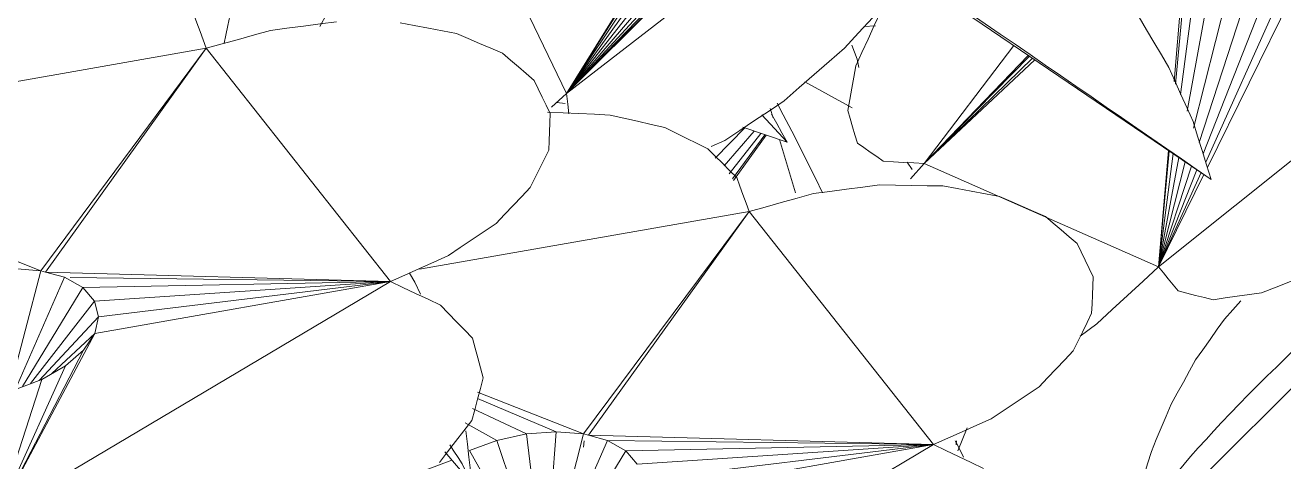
# Model space of a CAD drawing. Header units: metres. Extents: x 10.2 to 20.8, y -0.2 to 6.6.
# Drawn here: x 14.7141 to 14.8054, y 2.6539 to 2.6856 of the extents above; entities that cross this region are included whole.
import ezdxf

# ---------------------------------------------------------------- set-up
doc = ezdxf.new("R2010")
doc.units = ezdxf.units.M
doc.layers.add('Importações nas famílias', color=250, linetype='Continuous', lineweight=5)
doc.layers.add('Vegetação', color=7, linetype='Continuous', lineweight=5)

# ---------------------------------------------------------------- blocks, each defined once
blk = doc.blocks.new('Planta_pergolado_12200 - plantas pergolado_skp_Component_12-V4394-Corte 3')
at = {"layer": 'Importações nas famílias'}
for p, q in [((14.736458, 2.696003), (14.737286, 2.69607)), ((14.736934, 2.687892), (14.728594, 2.690666)), ((14.769381, 2.677101), (14.76616, 2.678172))]:
    blk.add_line(p, q, dxfattribs=at)
at = {"layer": 'Importações nas famílias', "flags": 128}
for points in [[(14.737286, 2.69607), (14.738208, 2.695972), (14.73913, 2.695874), (14.740051, 2.695775), (14.740973, 2.695677)], [(14.767555, 2.679072), (14.768467, 2.678088), (14.769381, 2.677101)], [(14.769381, 2.677101), (14.769007, 2.677776), (14.768633, 2.678451), (14.768259, 2.679126)]]:
    blk.add_lwpolyline(points, dxfattribs=at)
blk = doc.blocks.new('Planta_pergolado_12200 - plantas pergolado_skp_Component_12-V4395-Corte 3')
at = {"layer": 'Importações nas famílias'}
for p, q in [((14.774072, 2.684145), (14.774465, 2.683129)), ((14.774465, 2.683129), (14.774578, 2.682516)), ((14.77411, 2.679577), (14.770673, 2.681479))]:
    blk.add_line(p, q, dxfattribs=at)
blk = doc.blocks.new('Planta_pergolado_12200 - plantas pergolado_skp_Component_16-V4397-Corte 3')
for name in ['Planta_pergolado_12200 - plantas pergolado_skp_Component_12-V4394-Corte 3', 'Planta_pergolado_12200 - plantas pergolado_skp_Component_12-V4395-Corte 3']:
    blk.add_blockref(name, (0, 0))
blk = doc.blocks.new('Planta_pergolado_12200 - plantas pergolado_skp_-V4413-Corte 3')
blk.add_blockref('Planta_pergolado_12200 - plantas pergolado_skp_Component_16-V4397-Corte 3', (0, 0))
blk = doc.blocks.new('Planta_pergolado_12200 - plantas pergolado_skp_-V4414-Corte 3')
blk.add_blockref('Planta_pergolado_12200 - plantas pergolado_skp_-V4413-Corte 3', (0, 0))
blk = doc.blocks.new('Planta_pergolado_12200 - plantas pergolado_skp_-V4514-Corte 3')
blk.add_blockref('Planta_pergolado_12200 - plantas pergolado_skp_-V4414-Corte 3', (0, 0))
blk = doc.blocks.new('Planta_pergolado_12200 - plantas pergolado_skp_Component_12-V4880-Corte 3')
at = {"layer": 'Importações nas famílias'}
for p, q in [((14.822373, 2.675608), (14.799053, 2.652325)), ((14.795184, 2.648461), (14.794017, 2.647296)), ((14.794195, 2.648232), (14.794017, 2.647296))]:
    blk.add_line(p, q, dxfattribs=at)
at = {"layer": 'Importações nas famílias', "flags": 128}
for points in [[(14.822373, 2.675608), (14.821495, 2.675489), (14.820616, 2.67537), (14.819737, 2.675251), (14.818859, 2.675132)], [(14.819189, 2.673203), (14.819985, 2.673804), (14.820781, 2.674405), (14.821577, 2.675007), (14.822373, 2.675608)], [(14.815916, 2.670596), (14.816734, 2.671248), (14.817552, 2.671899), (14.818371, 2.672551), (14.819189, 2.673203)], [(14.812633, 2.667848), (14.813454, 2.668535), (14.814274, 2.669222), (14.815095, 2.669909), (14.815916, 2.670596)], [(14.809415, 2.665024), (14.81022, 2.66573), (14.811024, 2.666436), (14.811828, 2.667142), (14.812633, 2.667848)], [(14.802306, 2.665591), (14.801709, 2.664922), (14.801112, 2.664253)], [(14.806339, 2.662189), (14.807108, 2.662898), (14.807877, 2.663606), (14.808646, 2.664315), (14.809415, 2.665024)], [(14.801112, 2.664253), (14.800589, 2.663512), (14.800065, 2.662772), (14.799542, 2.662031), (14.799019, 2.661291)], [(14.803477, 2.659411), (14.804193, 2.660106), (14.804908, 2.6608), (14.805624, 2.661495), (14.806339, 2.662189)], [(14.799019, 2.661291), (14.798575, 2.660488), (14.798132, 2.659684), (14.797688, 2.658881), (14.797245, 2.658078)], [(14.800896, 2.656754), (14.801541, 2.657418), (14.802186, 2.658083), (14.802832, 2.658747), (14.803477, 2.659411)], [(14.797245, 2.658078), (14.796886, 2.65722), (14.796527, 2.656363), (14.796169, 2.655506), (14.79581, 2.654648)], [(14.798656, 2.654281), (14.799216, 2.6549), (14.799776, 2.655518), (14.800336, 2.656136), (14.800896, 2.656754)], [(14.79581, 2.654648), (14.79554, 2.653747), (14.79527, 2.652845), (14.795223, 2.652688)], [(14.797271, 2.652608), (14.797733, 2.653166), (14.798194, 2.653724), (14.798656, 2.654281)], [(14.794017, 2.647296), (14.794128, 2.647601), (14.79424, 2.647906), (14.794351, 2.648211), (14.794463, 2.648516)]]:
    blk.add_lwpolyline(points, dxfattribs=at)
blk = doc.blocks.new('Planta_pergolado_12200 - plantas pergolado_skp_Component_12-V4881-Corte 3')
at = {"layer": 'Importações nas famílias'}
for p, q in [((14.782442, 2.656369), (14.781771, 2.654698)), ((14.781651, 2.655131), (14.781681, 2.655415))]:
    blk.add_line(p, q, dxfattribs=at)
blk = doc.blocks.new('Planta_pergolado_12200 - plantas pergolado_skp_Component_17-V4883-Corte 3')
at = {"layer": 'Importações nas famílias'}
for p, q in [((14.774942, 2.685492), (14.775801, 2.685547)), ((14.766308, 2.678123), (14.764151, 2.675933)), ((14.766984, 2.677898), (14.764804, 2.67538)), ((14.76748, 2.677733), (14.765186, 2.674801)), ((14.767777, 2.677634), (14.765428, 2.674433)), ((14.767868, 2.677604), (14.765504, 2.674318))]:
    blk.add_line(p, q, dxfattribs=at)
blk = doc.blocks.new('Planta_pergolado_12200 - plantas pergolado_skp_Component_16-V4884-Corte 3')
for name in ['Planta_pergolado_12200 - plantas pergolado_skp_Component_17-V4883-Corte 3', 'Planta_pergolado_12200 - plantas pergolado_skp_Component_12-V4880-Corte 3', 'Planta_pergolado_12200 - plantas pergolado_skp_Component_12-V4881-Corte 3']:
    blk.add_blockref(name, (0, 0))
blk = doc.blocks.new('Planta_pergolado_12200 - plantas pergolado_skp_-V4995-Corte 3')
blk.add_blockref('Planta_pergolado_12200 - plantas pergolado_skp_Component_16-V4884-Corte 3', (0, 0))
blk = doc.blocks.new('Planta_pergolado_12200 - plantas pergolado_skp_Component_12-V5022-Corte 3')
at = {"layer": 'Importações nas famílias'}
for p, q in [((14.716129, 2.692677), (14.716955, 2.690738)), ((14.717127, 2.6926), (14.717377, 2.691998))]:
    blk.add_line(p, q, dxfattribs=at)
at = {"layer": 'Importações nas famílias', "flags": 128}
for points in [[(14.725003, 2.696506), (14.724381, 2.69695), (14.723759, 2.697394), (14.723136, 2.697838)], [(14.726943, 2.694431), (14.726458, 2.694949), (14.725973, 2.695468), (14.725488, 2.695987), (14.725003, 2.696506)], [(14.72829, 2.692104), (14.727953, 2.692685), (14.727617, 2.693267), (14.72728, 2.693849), (14.726943, 2.694431)], [(14.717377, 2.691998), (14.717644, 2.691322), (14.717911, 2.690645)], [(14.729011, 2.68958), (14.728831, 2.690211), (14.72865, 2.690842), (14.72847, 2.691473), (14.72829, 2.692104)], [(14.729089, 2.686919), (14.729069, 2.687585), (14.72905, 2.68825), (14.72903, 2.688915), (14.729011, 2.68958)], [(14.72854, 2.684267), (14.728665, 2.684868), (14.728806, 2.685551), (14.728948, 2.686235), (14.729089, 2.686919)]]:
    blk.add_lwpolyline(points, dxfattribs=at)
blk = doc.blocks.new('Planta_pergolado_12200 - plantas pergolado_skp_Component_12-V5025-Corte 3')
at = {"layer": 'Importações nas famílias'}
for p, q in [((14.781774, 2.65509), (14.781576, 2.655415)), ((14.782174, 2.654233), (14.781774, 2.65509)), ((14.785922, 2.640466), (14.783929, 2.642774))]:
    blk.add_line(p, q, dxfattribs=at)
at = {"layer": 'Importações nas famílias', "flags": 128}
for points in [[(14.785922, 2.640466), (14.785806, 2.641427), (14.785691, 2.642388), (14.785576, 2.643348), (14.785461, 2.644309)], [(14.784311, 2.643297), (14.784602, 2.642834), (14.784894, 2.642371), (14.785185, 2.641908)], [(14.785185, 2.641908), (14.785369, 2.641548), (14.785553, 2.641187), (14.785737, 2.640827), (14.785922, 2.640466)]]:
    blk.add_lwpolyline(points, dxfattribs=at)
blk = doc.blocks.new('Planta_pergolado_12200 - plantas pergolado_skp_Component_17-V5026-Corte 3')
at = {"layer": 'Importações nas famílias'}
for p, q in [((14.766628, 2.672063), (14.742705, 2.667874)), ((14.754621, 2.65592), (14.766628, 2.672063)), ((14.766628, 2.672063), (14.754967, 2.655825)), ((14.779992, 2.655143), (14.766628, 2.672063)), ((14.746919, 2.658483), (14.752617, 2.656083)), ((14.746923, 2.65895), (14.754621, 2.65592)), ((14.750471, 2.655924), (14.746568, 2.65777)), ((14.748327, 2.655455), (14.746029, 2.656728)), ((14.748327, 2.655455), (14.750471, 2.655924)), ((14.750471, 2.655924), (14.752617, 2.656083)), ((14.751557, 2.647038), (14.750471, 2.655924)), ((14.751955, 2.647125), (14.752617, 2.656083)), ((14.752364, 2.647214), (14.754621, 2.65592)), ((14.752617, 2.656083), (14.754621, 2.65592)), ((14.754621, 2.65592), (14.754967, 2.655825)), ((14.754967, 2.655825), (14.756344, 2.655448)), ((14.754967, 2.655825), (14.779992, 2.655143)), ((14.746333, 2.654708), (14.748327, 2.655455)), ((14.751028, 2.646409), (14.746333, 2.654708)), ((14.751164, 2.646952), (14.748327, 2.655455)), ((14.779992, 2.655143), (14.751558, 2.638261)), ((14.752797, 2.647323), (14.756344, 2.655448)), ((14.753303, 2.647513), (14.757671, 2.654698)), ((14.756344, 2.655448), (14.757671, 2.654698)), ((14.756344, 2.655448), (14.779992, 2.655143)), ((14.757671, 2.654698), (14.779992, 2.655143)), ((14.757671, 2.654698), (14.75851, 2.653721)), ((14.75851, 2.653721), (14.779992, 2.655143)), ((14.758534, 2.651365), (14.779992, 2.655143)), ((14.758804, 2.652584), (14.779992, 2.655143)), ((14.743195, 2.653321), (14.745049, 2.654026))]:
    blk.add_line(p, q, dxfattribs=at)
at = {"layer": 'Importações nas famílias', "flags": 128}
for points in [[(14.752002, 2.679283), (14.753134, 2.679228), (14.754267, 2.679174), (14.7554, 2.679119), (14.756533, 2.679064)], [(14.756533, 2.679064), (14.757525, 2.678836), (14.758517, 2.678607), (14.75951, 2.678379), (14.760502, 2.67815)], [(14.760502, 2.67815), (14.761286, 2.677763), (14.76207, 2.677376), (14.762854, 2.676989), (14.763638, 2.676602)], [(14.763638, 2.676602), (14.76416, 2.676083), (14.764683, 2.675564), (14.765205, 2.675045), (14.765728, 2.674526)], [(14.765728, 2.674526), (14.765953, 2.67391), (14.766178, 2.673294), (14.766403, 2.672679), (14.766628, 2.672063)], [(14.771287, 2.67336), (14.772486, 2.673518), (14.773685, 2.673677), (14.774884, 2.673835), (14.776083, 2.673993)], [(14.776083, 2.673993), (14.777235, 2.673974), (14.778387, 2.673955), (14.779539, 2.673936), (14.780691, 2.673917)], [(14.780691, 2.673917), (14.781717, 2.673723), (14.782743, 2.673528), (14.783769, 2.673333), (14.784795, 2.673139)], [(14.766628, 2.672063), (14.767793, 2.672387), (14.768958, 2.672712), (14.770122, 2.673036), (14.771287, 2.67336)], [(14.784795, 2.673139), (14.785626, 2.672782), (14.786456, 2.672424), (14.787287, 2.672067), (14.788117, 2.67171)], [(14.788117, 2.67171), (14.788695, 2.671215), (14.789273, 2.67072), (14.789852, 2.670225), (14.79043, 2.669729)], [(14.79043, 2.669729), (14.790716, 2.66913), (14.791003, 2.66853), (14.791289, 2.667931), (14.791576, 2.667331)], [(14.791576, 2.667331), (14.791551, 2.666668), (14.791527, 2.666005), (14.791502, 2.665342), (14.791477, 2.664679)], [(14.791477, 2.664679), (14.791143, 2.663997), (14.790809, 2.663316), (14.790475, 2.662634), (14.79014, 2.661953)], [(14.79014, 2.661953), (14.78952, 2.661299), (14.788899, 2.660646), (14.788278, 2.659993), (14.787657, 2.659339)], [(14.787657, 2.659339), (14.786791, 2.658759), (14.785926, 2.658178), (14.785061, 2.657597), (14.784195, 2.657017)], [(14.784195, 2.657017), (14.783145, 2.656548), (14.782094, 2.65608), (14.781043, 2.655611), (14.779992, 2.655143)], [(14.779992, 2.655143), (14.780903, 2.654712), (14.781814, 2.654282), (14.782725, 2.653851), (14.783636, 2.65342)]]:
    blk.add_lwpolyline(points, dxfattribs=at)
blk = doc.blocks.new('Planta_pergolado_12200 - plantas pergolado_skp_Component_16-V5027-Corte 3')
for name in ['Planta_pergolado_12200 - plantas pergolado_skp_Component_12-V5022-Corte 3', 'Planta_pergolado_12200 - plantas pergolado_skp_Component_17-V5026-Corte 3', 'Planta_pergolado_12200 - plantas pergolado_skp_Component_12-V5025-Corte 3']:
    blk.add_blockref(name, (0, 0))
blk = doc.blocks.new('Planta_pergolado_12200 - plantas pergolado_skp_Component_12-V5008-Corte 3')
at = {"layer": 'Importações nas famílias'}
for p, q in [((14.744565, 2.74461), (14.74416, 2.745277)), ((14.744965, 2.743753), (14.744565, 2.74461)), ((14.748713, 2.729986), (14.74672, 2.732294))]:
    blk.add_line(p, q, dxfattribs=at)
at = {"layer": 'Importações nas famílias', "flags": 128}
for points in [[(14.748713, 2.729986), (14.748597, 2.730947), (14.748482, 2.731908), (14.748367, 2.732868), (14.748252, 2.733829)], [(14.747102, 2.732817), (14.747393, 2.732354), (14.747685, 2.731891), (14.747976, 2.731428)], [(14.747976, 2.731428), (14.74816, 2.731068), (14.748344, 2.730707), (14.748528, 2.730347), (14.748713, 2.729986)]]:
    blk.add_lwpolyline(points, dxfattribs=at)
blk = doc.blocks.new('Planta_pergolado_12200 - plantas pergolado_skp_Component_17-V5047-Corte 3')
at = {"layer": 'Importações nas famílias'}
for p, q in [((14.727239, 2.683904), (14.690546, 2.67748)), ((14.715231, 2.667762), (14.727239, 2.683904)), ((14.727239, 2.683904), (14.715578, 2.667667)), ((14.740603, 2.666984), (14.727239, 2.683904)), ((14.690546, 2.67748), (14.715231, 2.667762)), ((14.712975, 2.659056), (14.715231, 2.667762)), ((14.713228, 2.667924), (14.715231, 2.667762)), ((14.715231, 2.667762), (14.715578, 2.667667)), ((14.715578, 2.667667), (14.716955, 2.667289)), ((14.715578, 2.667667), (14.740603, 2.666984)), ((14.740603, 2.666984), (14.712169, 2.650102)), ((14.713408, 2.659165), (14.716955, 2.667289)), ((14.713914, 2.659354), (14.718282, 2.666539)), ((14.716955, 2.667289), (14.718282, 2.666539)), ((14.717373, 2.667284), (14.740603, 2.666984)), ((14.718282, 2.666539), (14.740603, 2.666984)), ((14.718282, 2.666539), (14.719121, 2.665563)), ((14.719121, 2.665563), (14.740603, 2.666984)), ((14.719145, 2.663207), (14.740603, 2.666984)), ((14.719415, 2.664426), (14.740603, 2.666984)), ((14.714488, 2.659569), (14.719121, 2.665563)), ((14.719121, 2.665563), (14.719415, 2.664426)), ((14.715128, 2.659809), (14.719415, 2.664426)), ((14.719415, 2.664426), (14.719145, 2.663207)), ((14.712169, 2.650102), (14.719145, 2.663207)), ((14.716046, 2.660297), (14.719145, 2.663207)), ((14.718328, 2.661988), (14.719145, 2.663207)), ((14.718328, 2.661988), (14.712169, 2.650102)), ((14.717021, 2.660852), (14.718328, 2.661988)), ((14.717021, 2.660852), (14.712169, 2.650102)), ((14.715312, 2.659878), (14.717021, 2.660852)), ((14.712169, 2.650102), (14.715312, 2.659878)), ((14.713318, 2.659131), (14.715312, 2.659878))]:
    blk.add_line(p, q, dxfattribs=at)
at = {"layer": 'Importações nas famílias', "flags": 128}
for points in [[(14.726338, 2.686367), (14.726563, 2.685752), (14.726789, 2.685136), (14.727014, 2.68452), (14.727239, 2.683904)], [(14.731898, 2.685202), (14.733097, 2.68536), (14.734296, 2.685518), (14.735495, 2.685676), (14.736694, 2.685834)], [(14.741302, 2.685759), (14.742328, 2.685564), (14.743354, 2.685369), (14.74438, 2.685175), (14.745406, 2.68498)], [(14.727239, 2.683904), (14.728404, 2.684229), (14.729568, 2.684553), (14.730733, 2.684878), (14.731898, 2.685202)], [(14.745406, 2.68498), (14.746237, 2.684623), (14.747067, 2.684266), (14.747897, 2.683909), (14.748728, 2.683552)], [(14.748728, 2.683552), (14.749306, 2.683057), (14.749884, 2.682561), (14.750462, 2.682066), (14.751041, 2.681571)], [(14.751041, 2.681571), (14.751327, 2.680971), (14.751614, 2.680372), (14.7519, 2.679772), (14.752187, 2.679173)], [(14.752187, 2.679173), (14.752162, 2.678509), (14.752137, 2.677846), (14.752113, 2.677183), (14.752088, 2.67652)], [(14.752088, 2.67652), (14.751754, 2.675839), (14.75142, 2.675157), (14.751085, 2.674476), (14.750751, 2.673794)], [(14.750751, 2.673794), (14.75013, 2.673141), (14.749509, 2.672488), (14.748888, 2.671834), (14.748268, 2.671181)], [(14.748268, 2.671181), (14.747402, 2.6706), (14.746537, 2.67002), (14.745671, 2.669439), (14.744806, 2.668858)], [(14.744806, 2.668858), (14.743755, 2.66839), (14.742705, 2.667921), (14.741654, 2.667453), (14.740603, 2.666984)], [(14.740603, 2.666984), (14.741514, 2.666554), (14.742425, 2.666123), (14.743336, 2.665693), (14.744247, 2.665262)], [(14.744247, 2.665262), (14.744824, 2.664663), (14.745401, 2.664063), (14.745978, 2.663464), (14.746555, 2.662865)], [(14.746555, 2.662865), (14.746749, 2.662148), (14.746943, 2.661431), (14.747137, 2.660714), (14.747331, 2.659997)], [(14.747331, 2.659997), (14.747125, 2.659224), (14.746919, 2.658451), (14.746714, 2.657678), (14.746508, 2.656905)], [(14.746508, 2.656905), (14.74592, 2.656142), (14.745332, 2.655378), (14.744744, 2.654615), (14.744156, 2.653852)]]:
    blk.add_lwpolyline(points, dxfattribs=at)
blk = doc.blocks.new('Planta_pergolado_12200 - plantas pergolado_skp_Component_16-V5048-Corte 3')
for name, p in [('Planta_pergolado_12200 - plantas pergolado_skp_Component_17-V5047-Corte 3', (0, 0)), ('Planta_pergolado_12200 - plantas pergolado_skp_Component_12-V5008-Corte 3', (-0.00218, -0.077679))]:
    blk.add_blockref(name, p)
blk = doc.blocks.new('Planta_pergolado_12200 - plantas pergolado_skp_Component_12-V5069-Corte 3')
at = {"layer": 'Importações nas famílias'}
blk.add_line((14.800142, 2.67439), (14.778223, 2.689266), dxfattribs=at)
at = {"layer": 'Importações nas famílias', "flags": 128}
for points in [[(14.786157, 2.694949), (14.785266, 2.695474), (14.784376, 2.695999), (14.783485, 2.696524)], [(14.789422, 2.692415), (14.788606, 2.693049), (14.787789, 2.693682), (14.786973, 2.694315), (14.786157, 2.694949)], [(14.792352, 2.689477), (14.791619, 2.690212), (14.790887, 2.690946), (14.790154, 2.691681), (14.789422, 2.692415)], [(14.778504, 2.689268), (14.779543, 2.688558), (14.780582, 2.687849), (14.781621, 2.687139), (14.78266, 2.68643)], [(14.794915, 2.686167), (14.794274, 2.686995), (14.793634, 2.687822), (14.792993, 2.68865), (14.792352, 2.689477)], [(14.78266, 2.68643), (14.783746, 2.685685), (14.784832, 2.684941), (14.785918, 2.684197), (14.787005, 2.683453)], [(14.797083, 2.682522), (14.796541, 2.683433), (14.795999, 2.684345), (14.795457, 2.685256), (14.794915, 2.686167)], [(14.787005, 2.683453), (14.788112, 2.682691), (14.78922, 2.681929), (14.790328, 2.681167), (14.791436, 2.680406)], [(14.798832, 2.678582), (14.798395, 2.679567), (14.797958, 2.680552), (14.797521, 2.681537), (14.797083, 2.682522)], [(14.791436, 2.680406), (14.792539, 2.679645), (14.793642, 2.678884), (14.794746, 2.678122), (14.795849, 2.677361)], [(14.800142, 2.67439), (14.799814, 2.675438), (14.799487, 2.676486), (14.799159, 2.677534), (14.798832, 2.678582)], [(14.795849, 2.677361), (14.796922, 2.676619), (14.797995, 2.675876), (14.799069, 2.675133), (14.800142, 2.67439)]]:
    blk.add_lwpolyline(points, dxfattribs=at)
blk = doc.blocks.new('Planta_pergolado_12200 - plantas pergolado_skp_Component_12-V5070-Corte 3')
at = {"layer": 'Importações nas famílias'}
blk.add_line((14.753276, 2.679889), (14.752669, 2.679969), dxfattribs=at)
blk = doc.blocks.new('Planta_pergolado_12200 - plantas pergolado_skp_Component_17-V5072-Corte 3')
at = {"layer": 'Importações nas famílias'}
for p, q in [((14.753384, 2.680621), (14.748513, 2.690689)), ((14.753384, 2.680621), (14.757787, 2.687716)), ((14.753384, 2.680621), (14.75784, 2.687709)), ((14.753384, 2.680621), (14.758079, 2.687679)), ((14.753384, 2.680621), (14.758425, 2.687635)), ((14.753384, 2.680621), (14.758845, 2.687582)), ((14.753384, 2.680621), (14.759282, 2.687527)), ((14.753384, 2.680621), (14.759672, 2.687478)), ((14.753384, 2.680621), (14.759962, 2.687441)), ((14.753384, 2.680621), (14.76013, 2.68742)), ((14.760177, 2.687414), (14.753384, 2.680621)), ((14.753384, 2.680621), (14.761901, 2.687195)), ((14.753384, 2.680621), (14.752298, 2.679631)), ((14.764866, 2.677213), (14.76388, 2.676769))]:
    blk.add_line(p, q, dxfattribs=at)
at = {"layer": 'Importações nas famílias', "flags": 128}
for points in [[(14.735477, 2.685499), (14.735984, 2.686406), (14.736655, 2.687607), (14.737326, 2.688809)], [(14.777675, 2.688369), (14.77664, 2.687253), (14.775606, 2.686138), (14.774572, 2.685022), (14.773537, 2.683907)], [(14.773537, 2.683907), (14.772445, 2.682955), (14.771353, 2.682004), (14.770261, 2.681053), (14.769169, 2.680101)], [(14.753539, 2.679152), (14.753464, 2.679861), (14.753384, 2.680621)], [(14.769169, 2.680101), (14.768093, 2.679379), (14.767017, 2.678657), (14.765941, 2.677935), (14.764866, 2.677213)]]:
    blk.add_lwpolyline(points, dxfattribs=at)
blk = doc.blocks.new('Planta_pergolado_12200 - plantas pergolado_skp_Component_16-V5073-Corte 3')
for name in ['Planta_pergolado_12200 - plantas pergolado_skp_Component_17-V5072-Corte 3', 'Planta_pergolado_12200 - plantas pergolado_skp_Component_12-V5069-Corte 3', 'Planta_pergolado_12200 - plantas pergolado_skp_Component_12-V5070-Corte 3']:
    blk.add_blockref(name, (0, 0))
blk = doc.blocks.new('Planta_pergolado_12200 - plantas pergolado_skp_Component_12-V5075-Corte 3')
at = {"layer": 'Importações nas famílias'}
blk.add_line((14.754613, 2.654958), (14.754656, 2.655415), dxfattribs=at)
blk = doc.blocks.new('Planta_pergolado_12200 - plantas pergolado_skp_Component_12-V5077-Corte 3')
at = {"layer": 'Importações nas famílias'}
for p, q in [((14.76836, 2.67886), (14.768158, 2.679538)), ((14.769986, 2.673413), (14.76883, 2.677284)), ((14.77845, 2.675119), (14.778092, 2.675654))]:
    blk.add_line(p, q, dxfattribs=at)
at = {"layer": 'Importações nas famílias', "flags": 128}
for points in [[(14.768654, 2.67992), (14.769105, 2.679066), (14.769724, 2.677893)], [(14.769724, 2.677893), (14.770293, 2.676753), (14.770862, 2.675613), (14.771431, 2.674474), (14.771961, 2.673413)]]:
    blk.add_lwpolyline(points, dxfattribs=at)
blk = doc.blocks.new('Planta_pergolado_12200 - plantas pergolado_skp_Component_17-V5079-Corte 3')
at = {"layer": 'Importações nas famílias'}
for p, q in [((14.796332, 2.668043), (14.832466, 2.697025)), ((14.810428, 2.696731), (14.799873, 2.67525)), ((14.799751, 2.675641), (14.808403, 2.694869)), ((14.79747, 2.681496), (14.798481, 2.693454)), ((14.799562, 2.676247), (14.806254, 2.693248)), ((14.797564, 2.681314), (14.798502, 2.69141)), ((14.798876, 2.67811), (14.802171, 2.691151)), ((14.79927, 2.677063), (14.803943, 2.69141)), ((14.797934, 2.680552), (14.799272, 2.691002)), ((14.798409, 2.679352), (14.800514, 2.690817)), ((14.785836, 2.684099), (14.779315, 2.675541)), ((14.779315, 2.675541), (14.786878, 2.683392)), ((14.786973, 2.683328), (14.779315, 2.675541)), ((14.787363, 2.683063), (14.779315, 2.675541)), ((14.787184, 2.683184), (14.779653, 2.675869)), ((14.796332, 2.668043), (14.797047, 2.676491)), ((14.779315, 2.675541), (14.779653, 2.675895)), ((14.779653, 2.675893), (14.779315, 2.675541)), ((14.796332, 2.668043), (14.797112, 2.676446)), ((14.796332, 2.668043), (14.797384, 2.676262)), ((14.796332, 2.668043), (14.797791, 2.675986)), ((14.796332, 2.668043), (14.798259, 2.675668)), ((14.778337, 2.674444), (14.779315, 2.675541)), ((14.796332, 2.668043), (14.779315, 2.675541)), ((14.796332, 2.668043), (14.798715, 2.675359)), ((14.796332, 2.668043), (14.799107, 2.675092)), ((14.796332, 2.668043), (14.799411, 2.674886)), ((14.799624, 2.674742), (14.796332, 2.668043)), ((14.791841, 2.663911), (14.79065, 2.663013))]:
    blk.add_line(p, q, dxfattribs=at)
at = {"layer": 'Importações nas famílias', "flags": 128}
for points in [[(14.774367, 2.682629), (14.774812, 2.683605), (14.775257, 2.68458), (14.775701, 2.685556), (14.776146, 2.686531)], [(14.773797, 2.679389), (14.77394, 2.680199), (14.774082, 2.681009), (14.774224, 2.681819), (14.774367, 2.682629)], [(14.774477, 2.677033), (14.774307, 2.677622), (14.774137, 2.678211), (14.773967, 2.6788), (14.773797, 2.679389)], [(14.776358, 2.67572), (14.775888, 2.676048), (14.775418, 2.676377), (14.774947, 2.676705), (14.774477, 2.677033)], [(14.779315, 2.675541), (14.778576, 2.675586), (14.777837, 2.67563), (14.777098, 2.675675), (14.776358, 2.67572)], [(14.796332, 2.668043), (14.795209, 2.66701), (14.794087, 2.665977), (14.792964, 2.664944), (14.791841, 2.663911)], [(14.797744, 2.666297), (14.797391, 2.666734), (14.797038, 2.66717), (14.796685, 2.667606), (14.796332, 2.668043)], [(14.80803, 2.667797), (14.806972, 2.66739), (14.805914, 2.666983), (14.804857, 2.666577), (14.803799, 2.66617)], [(14.800291, 2.665659), (14.799654, 2.665818), (14.799017, 2.665978), (14.798381, 2.666138), (14.797744, 2.666297)], [(14.803799, 2.66617), (14.802922, 2.666042), (14.802045, 2.665914), (14.801168, 2.665787), (14.800291, 2.665659)]]:
    blk.add_lwpolyline(points, dxfattribs=at)
blk = doc.blocks.new('Planta_pergolado_12200 - plantas pergolado_skp_Component_16-V5080-Corte 3')
for name in ['Planta_pergolado_12200 - plantas pergolado_skp_Component_17-V5079-Corte 3', 'Planta_pergolado_12200 - plantas pergolado_skp_Component_12-V5077-Corte 3', 'Planta_pergolado_12200 - plantas pergolado_skp_Component_12-V5075-Corte 3']:
    blk.add_blockref(name, (0, 0))
blk = doc.blocks.new('Planta_pergolado_12200 - plantas pergolado_skp_-V5111-Corte 3')
for name in ['Planta_pergolado_12200 - plantas pergolado_skp_Component_16-V5073-Corte 3', 'Planta_pergolado_12200 - plantas pergolado_skp_Component_16-V5080-Corte 3']:
    blk.add_blockref(name, (0, 0))
blk = doc.blocks.new('Planta_pergolado_12200 - plantas pergolado_skp_-V5112-Corte 3')
for name in ['Planta_pergolado_12200 - plantas pergolado_skp_-V5111-Corte 3', 'Planta_pergolado_12200 - plantas pergolado_skp_Component_16-V5048-Corte 3', 'Planta_pergolado_12200 - plantas pergolado_skp_Component_16-V5027-Corte 3']:
    blk.add_blockref(name, (0, 0))
blk = doc.blocks.new('Planta_pergolado_12200 - plantas pergolado_skp_-V5113-Corte 3')
for name in ['Planta_pergolado_12200 - plantas pergolado_skp_-V5112-Corte 3', 'Planta_pergolado_12200 - plantas pergolado_skp_-V4995-Corte 3']:
    blk.add_blockref(name, (0, 0))
blk = doc.blocks.new('Planta_pergolado_12200 - Planta_pergolado_12200-V5114-Corte 3')
for name in ['Planta_pergolado_12200 - plantas pergolado_skp_-V4514-Corte 3', 'Planta_pergolado_12200 - plantas pergolado_skp_-V5113-Corte 3']:
    blk.add_blockref(name, (0, 0))

msp = doc.modelspace()

# ---------------------------------------------------------------- block references
at = {"layer": 'Vegetação', "color": 250}
msp.add_blockref('Planta_pergolado_12200 - Planta_pergolado_12200-V5114-Corte 3', (0, 0), dxfattribs=at)

doc.saveas('drawing.dxf')
